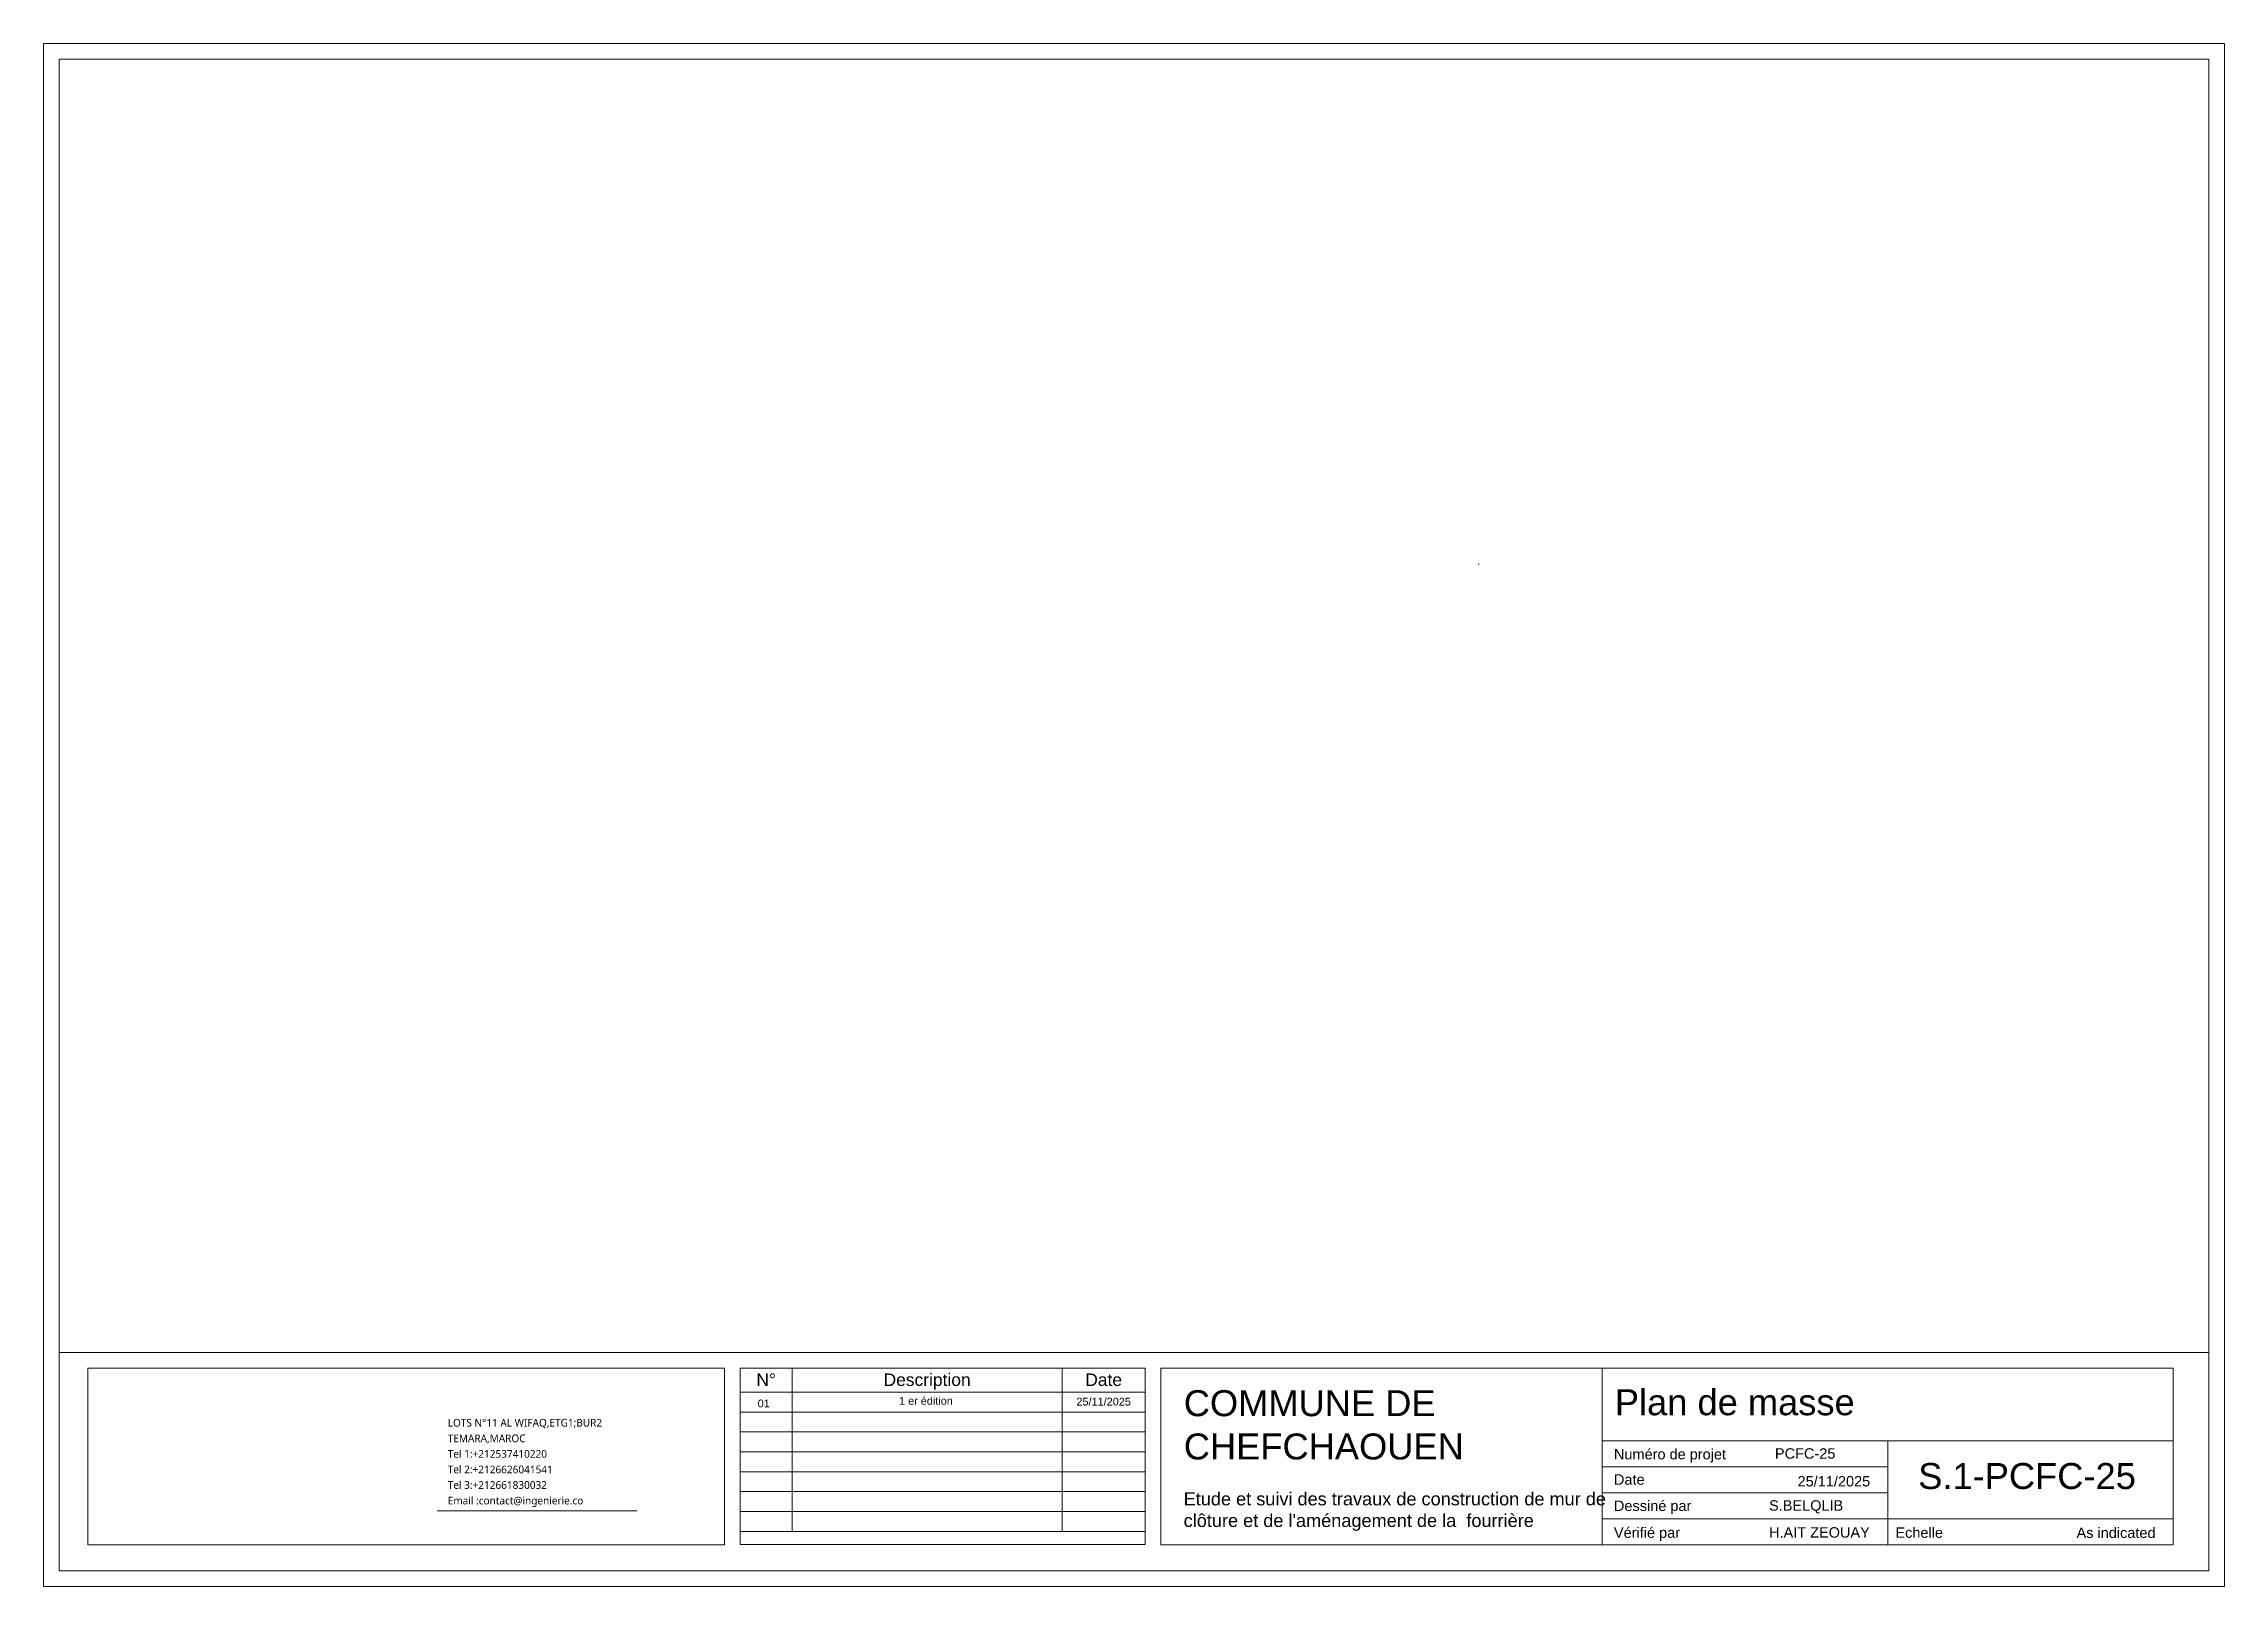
# Model space of a CAD drawing. Header units: millimetres. Extents: x -1826 to -1406, y 1949 to 2246.
# The model-space entities are those that its viewports show. They can reach past a viewport. Long polylines and large blocks are cut down to what shows.
import ezdxf

# ---------------------------------------------------------------- set-up
doc = ezdxf.new("R2010")
doc.units = ezdxf.units.MM
doc.header["$LTSCALE"] = 2
for name, color, linetype, lineweight in [('A-DETL-THIN', 151, 'Continuous', 9), ('G-ANNO-SCHD', 231, 'Continuous', 9), ('G-ANNO-TTLB', 6, 'Continuous', 9), ('G-ANNO-TTLB-MEDM', 33, 'Continuous', 9), ('G-ANNO-TTLB-THIN', 151, 'Continuous', 9)]:
    doc.layers.add(name, color=color, linetype=linetype, lineweight=lineweight)
doc.styles.add('Arial', font='arial.ttf', dxfattribs={"height": 2})
doc.styles.add('Arial_1', font='arial.ttf', dxfattribs={"height": 5})
doc.styles.add('Arial_3', font='arial.ttf', dxfattribs={"height": 2.4})
doc.styles.add('Segoe Script', font='segoesc.ttf', dxfattribs={"height": 0.005})

msp = doc.modelspace()

# ---------------------------------------------------------------- linework, layer by layer
at = {"layer": 'A-DETL-THIN', "color": 18, "true_color": 0x000000}
for p, q in [((-1681.64, 1991.11), (-1691.64, 1991.11)), ((-1691.64, 1991.11), (-1691.64, 1986.51)), ((-1629.64, 1991.11), (-1681.64, 1991.11)), ((-1681.64, 1991.11), (-1681.64, 1986.51)), ((-1613.64, 1991.11), (-1629.64, 1991.11)), ((-1629.64, 1991.11), (-1629.64, 1986.51)), ((-1613.64, 1991.11), (-1613.64, 1986.51)), ((-1613.64, 1986.51), (-1691.64, 1986.51)), ((-1691.64, 1986.51), (-1691.64, 1959.68)), ((-1613.64, 1982.68), (-1691.64, 1982.68)), ((-1681.64, 1986.51), (-1681.64, 1959.68)), ((-1629.64, 1986.51), (-1629.64, 1959.68)), ((-1613.64, 1986.51), (-1613.64, 1959.68)), ((-1613.64, 1978.85), (-1691.64, 1978.85)), ((-1613.64, 1975.01), (-1691.64, 1975.01)), ((-1613.64, 1971.18), (-1691.64, 1971.18)), ((-1613.64, 1967.35), (-1691.64, 1967.35)), ((-1613.64, 1963.51), (-1691.64, 1963.51)), ((-1613.64, 1959.68), (-1691.64, 1959.68))]:
    msp.add_line(p, q, dxfattribs=at)
at = {"layer": 'G-ANNO-TTLB-MEDM', "color": 18, "true_color": 0x000000}
for p, q in [((-1822.79, 2243.11), (-1822.79, 1952.11)), ((-1822.79, 2243.11), (-1408.79, 2243.11)), ((-1408.79, 2243.11), (-1408.79, 1952.11)), ((-1549.35, 2145.88), (-1549.48, 2145.88)), ((-1822.79, 1994.11), (-1408.79, 1994.11)), ((-1817.3, 1991.11), (-1694.64, 1991.11)), ((-1817.3, 1991.11), (-1817.3, 1957.11)), ((-1694.64, 1957.11), (-1694.64, 1991.11)), ((-1691.64, 1957.17), (-1691.64, 1991.11)), ((-1691.64, 1991.11), (-1613.64, 1991.11)), ((-1613.64, 1991.11), (-1613.64, 1957.17)), ((-1610.64, 1991.11), (-1610.64, 1957.11)), ((-1415.64, 1991.11), (-1610.64, 1991.11)), ((-1415.64, 1957.11), (-1415.64, 1991.11)), ((-1711.54, 1963.67), (-1750.03, 1963.67)), ((-1817.3, 1957.11), (-1694.64, 1957.11)), ((-1613.64, 1957.17), (-1691.64, 1957.17)), ((-1415.64, 1957.11), (-1610.64, 1957.11)), ((-1822.79, 1952.11), (-1408.79, 1952.11))]:
    msp.add_line(p, q, dxfattribs=at)
at = {"layer": 'G-ANNO-TTLB-THIN', "color": 18, "true_color": 0x000000}
for p, q in [((-1825.79, 2246.11), (-1825.79, 1949.11)), ((-1405.79, 2246.11), (-1825.79, 2246.11)), ((-1405.79, 1949.11), (-1405.79, 2246.11)), ((-1525.64, 1957.11), (-1525.64, 1991.11)), ((-1525.64, 1977.11), (-1415.64, 1977.11)), ((-1470.64, 1977.11), (-1470.64, 1957.11)), ((-1525.64, 1972.11), (-1470.64, 1972.11)), ((-1525.64, 1967.11), (-1470.64, 1967.11)), ((-1415.64, 1962.11), (-1525.64, 1962.11)), ((-1825.79, 1949.11), (-1405.79, 1949.11))]:
    msp.add_line(p, q, dxfattribs=at)

# ---------------------------------------------------------------- texts
at = {"layer": 'G-ANNO-SCHD', "color": 18, "true_color": 0x000000, "attachment_point": 2, "line_spacing_factor": 0.941778, "style": 'Arial_3'}
for s, insert, char_height, width in [('N°', (-1686.64, 1990.1), 2.4, 4.4662), ('Description', (-1655.64, 1990.1), 2.4, 20.0098), ('Date', (-1621.64, 1990.1), 2.4, 8.4623), ('01', (-1687.11, 1985.08), 1.5, 20.0098), ('1 er édition', (-1655.87, 1985.58), 1.5, 20.0098), ('25/11/2025', (-1621.64, 1985.43), 1.5, 20.0098)]:
    msp.add_mtext(s, dxfattribs=dict(at, insert=insert, char_height=char_height, width=width))
at = {"layer": 'G-ANNO-TTLB', "char_height": 0.005, "attachment_point": 1, "style": 'Arial_1'}
for s, insert, width in [('ETUDES TECHNIQUES ET SUIVI', (-1599.43, 2194.1), 0.1314), ('CONSTRUCTION DE MUR DE', (-1599.43, 2194.08), 0.1195), ("CLOTURE ET L'AMENAGEMENT", (-1599.43, 2194.07), 0.1302), ('DES TRAVAUX DE', (-1599.41, 2194.09), 0.0746), ('DE LA FOURIERRE', (-1599.41, 2194.06), 0.0775)]:
    msp.add_mtext(s, dxfattribs=dict(at, insert=insert, width=width))
at = {"layer": 'G-ANNO-TTLB', "color": 18, "true_color": 0x000000, "attachment_point": 1}
for s, insert, char_height, width, style in [('COMMUNE DE CHEFCHAOUEN', (-1606.21, 1986.88), 5, 60.3893, 'Arial_1'), ('{\\C256;\\c0;Plan de masse }', (-1523.19, 1987.06), 5, 80.9149, 'Arial_1'), ('Numéro de projet', (-1523.36, 1975.56), 2, 26.6962, 'Arial'), ('PCFC-25', (-1492.35, 1975.7), 2, 23.1688, 'Arial'), ('Date', (-1523.36, 1970.68), 2, 7.2954, 'Arial'), ('25/11/2025', (-1487.99, 1970.35), 2, 17.3164, 'Arial'), ('S.1-PCFC-25', (-1464.76, 1972.86), 5, 12.9072, 'Arial_1'), ("{\\C256;\\c0;Etude et suivi des travaux de construction de mur de clôture et de l'aménagement de la  fourrière }", (-1606.23, 1967.21), 2.5, 88.0253, 'Arial_1'), ('Dessiné par', (-1523.36, 1965.63), 2, 18.519, 'Arial'), ('S.BELQLIB', (-1493.49, 1965.69), 2, 17.6371, 'Arial'), ('Vérifié par', (-1523.36, 1960.46), 2, 15.8734, 'Arial'), ('H.AIT ZEOUAY', (-1493.49, 1960.5), 2, 28.0512, 'Arial'), ('Echelle', (-1469.15, 1960.46), 2, 11.4641, 'Arial'), ('As indicated', (-1434.27, 1960.44), 2, 19, 'Arial')]:
    msp.add_mtext(s, dxfattribs=dict(at, insert=insert, char_height=char_height, width=width, style=style))
at = {"layer": 'G-ANNO-TTLB', "color": 18, "true_color": 0x000000, "insert": (-1747.96, 1981.35), "char_height": 1.4803, "width": 42.4851, "attachment_point": 1, "style": 'Segoe Script', "bg_fill": 3, "box_fill_scale": 1.25, "bg_fill_color": 9, "bg_fill_true_color": 13158600, "bg_fill_transparency": 0}
msp.add_mtext('LOTS N°11 AL WIFAQ,ETG1;BUR2', dxfattribs=at)

# ---------------------------------------------------------------- next in the draw order: texts
at = {"layer": 'G-ANNO-TTLB', "color": 18, "true_color": 0x000000, "attachment_point": 1, "style": 'Segoe Script', "bg_fill": 3, "box_fill_scale": 1.25, "bg_fill_color": 9, "bg_fill_true_color": 13158600, "bg_fill_transparency": 0}
for s, insert, char_height, width in [('LOTS N°11 AL WIFAQ,ETG1;BUR2', (-1549.47, 2145.94), 0.005, 0.1435), ('TEMARA,MAROC', (-1747.96, 1978.35), 1.4803, 21.8359)]:
    msp.add_mtext(s, dxfattribs=dict(at, insert=insert, char_height=char_height, width=width))

# ---------------------------------------------------------------- next in the draw order: texts
for s, insert, char_height, width in [('TEMARA,MAROC', (-1549.47, 2145.93), 0.005, 0.0738), ('Tel 1:+212537410220', (-1747.96, 1975.36), 1.4803, 28.3155)]:
    msp.add_mtext(s, dxfattribs=dict(at, insert=insert, char_height=char_height, width=width))

# ---------------------------------------------------------------- next in the draw order: texts
for s, insert, char_height, width in [('Tel 1:+212537410220', (-1549.47, 2145.92), 0.005, 0.0956), ('Tel 2:+2126626041541', (-1747.96, 1972.36), 1.4803, 29.9769)]:
    msp.add_mtext(s, dxfattribs=dict(at, insert=insert, char_height=char_height, width=width))

# ---------------------------------------------------------------- next in the draw order: texts
for s, insert, char_height, width in [('Tel 2:+2126626041541', (-1549.47, 2145.91), 0.005, 0.1013), ('Tel 3:+212661830032', (-1747.96, 1969.37), 1.4803, 28.3155)]:
    msp.add_mtext(s, dxfattribs=dict(at, insert=insert, char_height=char_height, width=width))

# ---------------------------------------------------------------- next in the draw order: texts
for s, insert, char_height, width in [('Tel 3:+212661830032', (-1549.47, 2145.9), 0.005, 0.0956), ('Email :contact@ingenierie.co', (-1747.96, 1966.37), 1.4803, 35.3884)]:
    msp.add_mtext(s, dxfattribs=dict(at, insert=insert, char_height=char_height, width=width))

# ---------------------------------------------------------------- next in the draw order: texts
at = {"layer": 'G-ANNO-TTLB', "color": 18, "true_color": 0x000000, "insert": (-1549.47, 2145.89), "char_height": 0.005, "width": 0.1195, "attachment_point": 1, "style": 'Segoe Script', "bg_fill": 3, "box_fill_scale": 1.25, "bg_fill_color": 9, "bg_fill_true_color": 13158600, "bg_fill_transparency": 0}
msp.add_mtext('Email :contact@ingenierie.co', dxfattribs=at)

doc.saveas('drawing.dxf')
